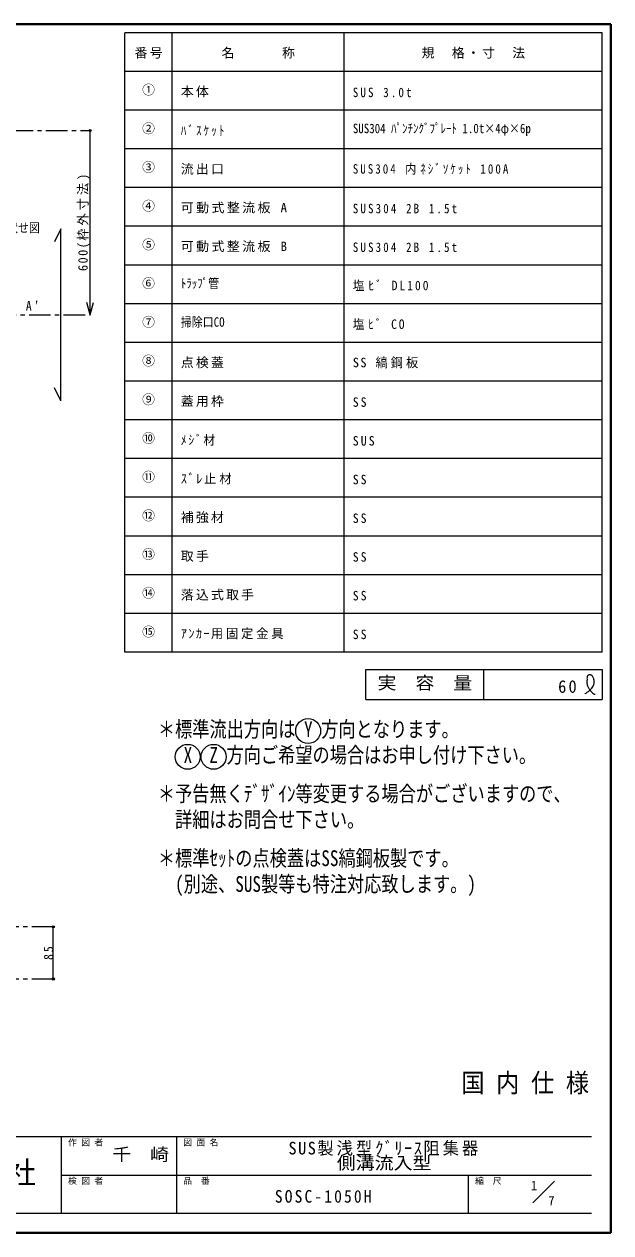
# Model space of a CAD drawing. Units: millimetres at full size, sheet at 1:7; details may follow other scales. Extents: x -1487 to 1348, y -983 to 984.
# Drawn here: x 393 to 1348, y -983 to 984 of the extents above; entities that cross this region are included whole.
import ezdxf
from ezdxf.enums import TextEntityAlignment as Align

# ---------------------------------------------------------------- set-up
doc = ezdxf.new("R2010")
doc.units = ezdxf.units.MM
doc.header["$LTSCALE"] = 7
doc.header["$PDMODE"] = 32
doc.header["$PDSIZE"] = 3.5
doc.linetypes.add('CHAIN1', pattern=[8, 5, -1, 1, -1])
doc.layers.add('0-A', color=4, linetype='Continuous', lineweight=9)
doc.styles.add('ＭＳ ゴシック', font='')
doc.styles.get('ＭＳ ゴシック').set_extended_font_data('MS Gothic')

msp = doc.modelspace()

# ---------------------------------------------------------------- linework, layer by layer
at = {"layer": '0-A', "color": 1, "lineweight": 40}
for p, q in [((1347.643, 983.513), (-1487.357, 983.513)), ((1347.643, -983.487), (1347.643, 983.513)), ((1347.643, -983.487), (-1487.357, -983.487))]:
    msp.add_line(p, q, dxfattribs=at)
at = {"layer": '0-A', "color": 3, "lineweight": 18}
for p, q in [((1333.643, 969.513), (556.643, 969.513)), ((556.643, -38.487), (556.643, 969.513)), ((633.643, -38.487), (633.643, 969.513)), ((913.643, -38.487), (913.643, 969.513)), ((1333.643, -38.487), (1333.643, 969.513)), ((1333.643, 906.513), (556.643, 906.513)), ((1333.643, 843.513), (556.643, 843.513)), ((1333.643, 780.513), (556.643, 780.513)), ((1333.643, 717.513), (556.643, 717.513)), ((1333.643, 654.513), (556.643, 654.513)), ((1333.643, 591.513), (556.643, 591.513)), ((1333.643, 528.513), (556.643, 528.513)), ((1333.643, 465.513), (556.643, 465.513)), ((1333.643, 402.513), (556.643, 402.513)), ((1333.643, 339.513), (556.643, 339.513)), ((1333.643, 276.513), (556.643, 276.513)), ((1333.643, 213.513), (556.643, 213.513)), ((1333.643, 150.513), (556.643, 150.513)), ((1333.643, 87.513), (556.643, 87.513)), ((1333.643, 24.513), (556.643, 24.513)), ((1333.643, -38.487), (556.643, -38.487)), ((948.643, -66.487), (1333.643, -66.487)), ((948.643, -115.487), (948.643, -66.487)), ((1141.143, -115.487), (1141.143, -66.487)), ((1333.643, -66.487), (1333.643, -115.487)), ((948.643, -115.487), (1333.643, -115.487))]:
    msp.add_line(p, q, dxfattribs=at)
at = {"layer": '0-A', "linetype": 'CHAIN1'}
for p, q in [((260.143, 810.513), (500.143, 810.513)), ((-943.191, 510.513), (500.143, 510.513)), ((440.143, -485.487), (250.143, -485.487)), ((440.143, -570.487), (141.643, -570.487))]:
    msp.add_line(p, q, dxfattribs=at)
at = {"layer": '0-A'}
for p, q in [((500.143, 510.513), (500.143, 810.513)), ((500.143, 510.513), (494.707, 530.797)), ((500.143, 510.513), (505.578, 530.797)), ((440.143, -570.487), (440.143, -485.487))]:
    msp.add_line(p, q, dxfattribs=at)
at = {"layer": '0-A', "color": 5, "lineweight": 25}
for p, q in [((452.343, 650.513), (441.843, 629.513)), ((452.343, 370.513), (452.343, 650.513)), ((452.343, 370.513), (441.843, 391.513))]:
    msp.add_line(p, q, dxfattribs=at)
at = {"layer": '0-A', "color": 6, "lineweight": 25}
for p, q in [((-69.857, -826.987), (1316.143, -826.987)), ((453.643, -951.987), (453.643, -826.987)), ((641.143, -951.987), (641.143, -826.987)), ((453.643, -889.487), (1316.143, -889.487)), ((1116.143, -951.987), (1116.143, -889.487)), ((1316.143, -951.987), (-69.857, -951.987))]:
    msp.add_line(p, q, dxfattribs=at)
at = {"layer": '0-A', "color": 7, "lineweight": 18}
msp.add_line((1220.787, -934.842), (1256.143, -899.487), dxfattribs=at)
at = {"layer": '0-A'}
for points in [[(1305.386, -106.403), (1306.126, -105.904), (1307.398, -105.039), (1308.663, -104.158), (1309.916, -103.252), (1311.154, -102.313), (1312.372, -101.329), (1313.067, -100.734), (1313.893, -99.991), (1315.266, -98.642), (1316.545, -97.209), (1317.696, -95.693), (1318.685, -94.095), (1319.477, -92.417), (1319.833, -91.408), (1320.029, -90.704), (1320.278, -89.464), (1320.422, -88.197), (1320.47, -86.911), (1320.428, -85.611), (1320.305, -84.304), (1320.199, -83.545), (1320.085, -82.875), (1319.837, -81.731), (1319.51, -80.617), (1319.089, -79.551), (1318.558, -78.55), (1317.901, -77.632), (1317.456, -77.145), (1317.148, -76.854), (1316.573, -76.397), (1315.949, -76.003), (1315.285, -75.687), (1314.586, -75.46), (1313.862, -75.336), (1313.433, -75.316), (1313.063, -75.331), (1312.427, -75.423), (1311.806, -75.595), (1311.217, -75.841)], [(1311.217, -75.841), (1310.676, -76.156), (1310.199, -76.533), (1309.958, -76.779), (1309.629, -77.216), (1309.224, -78.067), (1308.988, -79.017), (1308.877, -80.038), (1308.848, -81.104), (1308.856, -82.188), (1308.861, -82.813), (1308.853, -83.659), (1308.812, -85.082), (1308.764, -86.468), (1308.743, -87.823), (1308.781, -89.154), (1308.912, -90.468), (1309.044, -91.225), (1309.2, -91.893), (1309.551, -93.037), (1309.996, -94.166), (1310.52, -95.273), (1311.112, -96.354), (1311.758, -97.402), (1312.153, -97.991), (1312.457, -98.425), (1312.995, -99.158), (1313.548, -99.873), (1314.115, -100.578), (1314.694, -101.276), (1315.282, -101.974), (1315.627, -102.38), (1315.996, -102.814), (1316.644, -103.558), (1317.312, -104.28), (1318.011, -104.962), (1318.749, -105.585), (1319.534, -106.13), (1320.016, -106.403), (1320.228, -106.51)], [(1320.228, -106.51), (1320.602, -106.679), (1320.984, -106.834), (1321.373, -106.977), (1321.766, -107.113), (1322.163, -107.243), (1322.393, -107.318)]]:
    msp.add_lwpolyline(points, dxfattribs=at)
at = {"layer": '0-A', "color": 5, "lineweight": 25}
for centre in [(854.959, -166.82), (658.959, -208.82), (700.959, -208.82)]:
    msp.add_circle(centre, 20.3, dxfattribs=at)
at = {"layer": '0-A'}
for p in [(500.143, 810.513), (440.143, -485.487), (440.143, -570.487)]:
    msp.add_point(p, dxfattribs=at)

# ---------------------------------------------------------------- texts
at = {"layer": '0-A', "color": 7, "style": 'ＭＳ ゴシック'}
for s, height, p in [('①', 15.4, (584.643, 864.513)), ('②', 15.4, (584.643, 801.513)), ('③', 15.4, (584.643, 738.513)), ('④', 15.4, (584.643, 675.513)), ('⑤', 15.4, (584.643, 612.513)), ('⑥', 15.4, (584.643, 549.513)), ('⑦', 15.4, (584.643, 486.513)), ('⑧', 15.4, (584.643, 423.513)), ('⑨', 15.4, (584.643, 360.513)), ('⑩', 15.4, (584.643, 297.513)), ('⑪', 15.4, (584.643, 234.513)), ('⑫', 15.4, (584.643, 171.513)), ('⑬', 15.4, (584.643, 108.513)), ('⑭', 15.4, (584.643, 45.513)), ('⑮', 15.4, (584.643, -17.487)), ('作 図 者', 10.26, (464.143, -844.487)), ('図 面 名', 10.26, (651.643, -844.487)), ('検 図 者', 10.26, (464.143, -906.987)), ('品\u3000番', 10.26, (651.643, -906.987)), ('縮\u3000尺', 10.26, (1126.643, -906.987)), ('1', 15.4, (1217.231, -918.753)), ('7', 15.4, (1245.735, -943.519))]:
    msp.add_text(s, height=height, dxfattribs=at).set_placement(p, align=Align.BOTTOM_LEFT)
for s, height, width, p in [('SUS304 ﾊﾟﾝﾁﾝｸﾞﾌﾟﾚｰﾄ 1.0t×4φ×6p', 15.4, 0.85, (927.643, 801.513)), ('標準点検蓋伏せ図', 15.4, 0.85, (275.543, 640.013)), ('ﾄﾗｯﾌﾟ管', 15.4, 0.85, (647.643, 549.513)), ('掃除口CO', 15.4, 0.85, (647.643, 486.513)), ('実\u3000容\u3000量', 20.53, 1.1, (967.893, -104.987)), ('＊標準流出方向は Y 方向となります。', 25.66, 0.8, (610.309, -184.32)), (' X  Z 方向ご希望の場合はお申し付け下さい。', 25.66, 0.8, (638.309, -226.32)), ('＊予告無くﾃﾞｻﾞｲﾝ等変更する場合がございますので、', 25.66, 0.8, (610.309, -289.32)), ('詳細はお問合せ下さい。', 25.66, 0.8, (638.309, -331.32)), ('＊標準ｾｯﾄの点検蓋はSS縞鋼板製です。', 25.66, 0.8, (610.309, -394.32)), ('(別途、SUS製等も特注対応致します。)', 25.66, 0.8, (638.309, -436.32)), ('国 内 仕 様', 30.79, 0.9, (1104.393, -763.987)), ('千\u3000崎', 20.53, 1.1, (536.143, -872.237)), ('工業株式会社', 35.92, 0.95, (132.393, -913.987)), ('側溝流入型', 20.53, 1.1, (901.643, -886.237))]:
    msp.add_text(s, height=height, dxfattribs=dict(at, width=width)).set_placement(p, align=Align.BOTTOM_LEFT)
at = {"layer": '0-A', "color": 7, "attachment_point": 7, "style": 'ＭＳ ゴシック'}
for s, insert, char_height in [('\\T1.17;番号', (572.393, 927.513), 15.4), ('\\T1.17;名\u3000\u3000\u3000称', (714.143, 927.513), 15.4), ('\\T1.17;規\u3000格・寸\u3000法', (1039.643, 927.513), 15.4), ('\\T1.17;本体', (647.643, 864.513), 15.4), ('\\T1.39;\\W0.85;SUS\\~3.0t', (927.643, 864.513), 15.4), ('\\T1.39;\\W0.85;ﾊﾞｽｹｯﾄ', (647.643, 801.513), 15.4), ('\\T1.17;流出口', (647.643, 738.513), 15.4), ('\\T1.37;\\W0.85;SUS304\\~内ﾈｼﾞｿｹｯﾄ\\~100A', (927.643, 738.513), 15.4), ('\\T1.19;可動式整流板\\~A', (647.643, 675.513), 15.4), ('\\T1.39;\\W0.85;SUS304\\~2B\\~1.5t', (927.643, 675.513), 15.4), ('\\T1.19;可動式整流板\\~B', (647.643, 612.513), 15.4), ('\\T1.39;\\W0.85;SUS304\\~2B\\~1.5t', (927.643, 612.513), 15.4), ('\\T1.34;\\W0.9;塩ﾋﾞ\\~DL100', (927.643, 549.513), 15.4), ("\\T1.36;\\W0.9;A'", (395.476, 517.513), 15.4), ('\\T1.32;\\W0.9;塩ﾋﾞ\\~CO', (927.643, 486.513), 15.4), ('\\T1.17;点検蓋', (647.643, 423.513), 15.4), ('\\T1.24;\\W0.95;SS\\~縞鋼板', (927.643, 423.513), 15.4), ('\\T1.17;蓋用枠', (647.643, 360.513), 15.4), ('\\T1.36;\\W0.9;SS', (927.643, 360.513), 15.4), ('\\T1.3;\\W0.9;ﾒｼﾞ材', (647.643, 297.513), 15.4), ('\\T1.38;\\W0.9;SUS', (927.643, 297.513), 15.4), ('\\T1.26;\\W0.95;ｽﾞﾚ止材', (647.643, 234.513), 15.4), ('\\T1.36;\\W0.9;SS', (927.643, 234.513), 15.4), ('\\T1.17;補強材', (647.643, 171.513), 15.4), ('\\T1.36;\\W0.9;SS', (927.643, 171.513), 15.4), ('\\T1.17;取手', (647.643, 108.513), 15.4), ('\\T1.36;\\W0.9;SS', (927.643, 108.513), 15.4), ('\\T1.17;落込式取手', (647.643, 45.513), 15.4), ('\\T1.36;\\W0.9;SS', (927.643, 45.513), 15.4), ('\\T1.23;\\W0.95;ｱﾝｶｰ用固定金具', (647.643, -17.487), 15.4), ('\\T1.36;\\W0.9;SS', (927.643, -17.487), 15.4), ('\\T1.27;\\W0.95;60', (1261.893, -104.987), 20.53), ('\\T1.18;\\W0.95;SUS製浅型ｸﾞﾘｰｽ阻集器', (822.893, -858.237), 20.53), ('\\T1.28;\\W0.9;SOSC-1050H', (800.768, -934.737), 20.53)]:
    msp.add_mtext(s, dxfattribs=dict(at, insert=insert, char_height=char_height))
at = {"layer": '0-A', "color": 7, "char_height": 15.4, "attachment_point": 7, "rotation": 90, "style": 'ＭＳ ゴシック'}
for s, insert in [('\\T1.24;\\W0.95;600(枠外寸法)', (500.143, 581.763)), ('\\T1.36;\\W0.9;85', (440.143, -539.362))]:
    msp.add_mtext(s, dxfattribs=dict(at, insert=insert))

doc.saveas('drawing.dxf')
